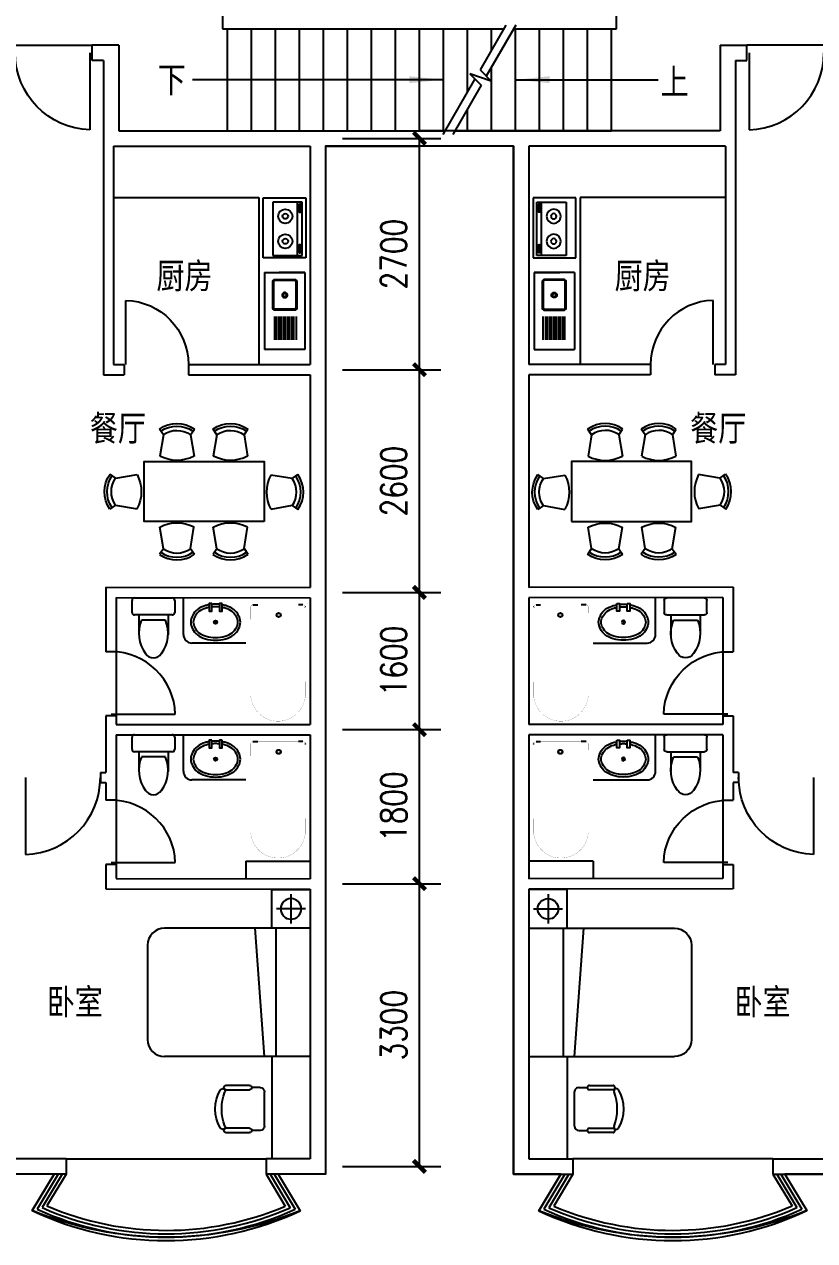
# Model space of a CAD drawing. Header units: millimetres. Extents: x 1064 to 41394, y 719 to 38162.
# Drawn here: x 19189 to 28413, y 14159 to 28357 of the extents above; entities that cross this region are included whole.
import ezdxf

# ---------------------------------------------------------------- set-up
doc = ezdxf.new("R2010")
doc.units = ezdxf.units.MM
doc.linetypes.add('HIDDEN', pattern=[0.375, 0.25, -0.125])
for name, color, linetype in [('GROUND', 2, 'Continuous'), ('JJ', 6, 'Continuous'), ('PUB_DIM', 3, 'Continuous'), ('STAIR', 2, 'Continuous'), ('TEXT', 7, 'Continuous'), ('TOILET', 7, 'Continuous'), ('WALL', 4, 'Continuous'), ('WC', 10, 'Continuous'), ('WINDOW', 5, 'Continuous'), ('轮廓线', 240, 'Continuous')]:
    doc.layers.add(name, color=color, linetype=linetype)
doc.styles.add('-黑体', font='simhei.ttf')
doc.styles.add('DIM_FONT', font='SIMPLEX.shx', dxfattribs={"width": 0.8})
doc.styles.get("Standard").update_dxf_attribs({"font": 'arial.ttf'})
doc.dimstyles.new('DIMN', dxfattribs={"dimtxt": 300, "dimasz": 1, "dimexe": 250, "dimexo": 300, "dimgap": 150, "dimtad": 1, "dimdec": 0, "dimdsep": 46, "dimtxsty": 'DIM_FONT', "dimblk": '_DIMX', "dimblk1": 'ARCHTICK', "dimblk2": 'ARCHTICK', "dimcen": 0.1, "dimclrt": 7, "dimadec": 0, "dimazin": 0, "dimtfac": 1, "dimtdec": 0, "dimtix": 1, "dimtmove": 2, "dimatfit": 3, "dimldrblk": '_DIMX', "dimfxl": 1, "dimtolj": 1, "dimtzin": 0, "dimarcsym": 0})

# ---------------------------------------------------------------- blocks, each defined once
blk = doc.blocks.new('_DIMX')
at = {"const_width": 50}
blk.add_lwpolyline([(-70, -70), (70, 70)], dxfattribs=at)
blk = doc.blocks.new('*D101')
at = {"layer": 'DEFPOINTS', "color": 0, "transparency": 16777216}
for p in [(22601, 27025), (23801, 27025), (22601, 24325)]:
    blk.add_point(p, dxfattribs=at)
at = {"layer": 'PUB_DIM', "color": 0, "lineweight": -2, "transparency": 16777216}
for p, q in [((22901, 27025), (24051, 27025)), ((23801, 24326), (23801, 27024)), ((22901, 24325), (24051, 24325))]:
    blk.add_line(p, q, dxfattribs=at)
for p, rotation in [((23801, 27025), 90), ((23801, 24325), 270)]:
    blk.add_blockref('_DIMX', p, dxfattribs=dict(at, rotation=rotation))
at = {"layer": 'PUB_DIM', "color": 7, "transparency": 16777216, "insert": (23501, 25675), "char_height": 300, "attachment_point": 5, "rotation": 90, "style": 'DIM_FONT'}
blk.add_mtext('\\A1;2700', dxfattribs=at)
blk = doc.blocks.new('_ARCHTICK')
at = {"color": 0, "linetype": 'ByBlock', "const_width": 0.15}
blk.add_lwpolyline([(-0.5, -0.5), (0.5, 0.5)], dxfattribs=at)
blk = doc.blocks.new('M_A2ZXL')
blk.add_line((-0.472, 0), (-0.472, -1))
blk.add_arc((-0.5, 0), 1, 271.6231, 0)
blk = doc.blocks.new('_E8EJY')
at = {"layer": 'WC', "linetype": 'Continuous'}
for p, q in [((-900, 471), (0, 471)), ((-900, 0), (-900, 471)), ((0, 471), (0, 0)), ((-900, 0), (0, 0))]:
    blk.add_line(p, q, dxfattribs=at)
at = {"layer": 'WC', "linetype": 'HIDDEN'}
blk.add_line((-900, 471), (-900, 171), dxfattribs=at)
at = {"layer": 'WC'}
for p, q in [((-808, 353), (-809, 351)), ((-809, 120), (-809, 351)), ((-807, 357), (-808, 353)), ((-804, 361), (-807, 357)), ((-801, 363), (-804, 361)), ((-797, 363), (-801, 363)), ((-797, 363), (-484, 363)), ((-472, 351), (-472, 120)), ((-387, 367), (-114, 367)), ((-387, 339), (-114, 339)), ((-387, 317), (-114, 317)), ((-387, 289), (-114, 289)), ((-387, 267), (-114, 267)), ((-387, 239), (-114, 239)), ((-387, 217), (-114, 217)), ((-387, 189), (-114, 189)), ((-387, 167), (-114, 167)), ((-484, 108), (-797, 108)), ((-387, 139), (-114, 139)), ((-387, 117), (-114, 117))]:
    blk.add_line(p, q, dxfattribs=at)
blk.add_lwpolyline([(-803, 376), (-478, 376), (-460, 357), (-460, 114), (-478, 96), (-803, 96), (-820, 114), (-820, 357)], close=True, dxfattribs=at)
for points in [[(-472, 351), (-473, 355), (-475, 359), (-478, 362), (-482, 363), (-484, 363)], [(-666, 236), (-665, 225), (-659, 216), (-652, 209), (-642, 206), (-632, 206), (-622, 209), (-614, 216), (-609, 225), (-607, 236), (-609, 246), (-614, 255), (-622, 262), (-632, 266), (-642, 266), (-652, 262), (-659, 255), (-665, 246), (-666, 236)], [(-656, 236), (-655, 229), (-651, 223), (-646, 219), (-640, 216), (-633, 216), (-627, 219), (-622, 223), (-619, 229), (-618, 236), (-619, 242), (-622, 248), (-627, 253), (-633, 255), (-640, 255), (-646, 253), (-651, 248), (-655, 242), (-656, 236)], [(-809, 120), (-808, 116), (-806, 112), (-803, 109), (-799, 108), (-797, 108)], [(-484, 108), (-480, 109), (-476, 111), (-474, 114), (-472, 118), (-472, 120)]]:
    blk.add_lwpolyline(points, dxfattribs=at)
at = {"style": 'DIM_FONT', "width": 0.8, "flags": 9}
for tag in ['XSIZE', 'YSIZE']:
    blk.add_attdef(tag, (0, 0), '', height=0.5, dxfattribs=at)
blk = doc.blocks.new('_C18POR')
at = {"layer": 'JJ'}
for p, q in [((0, 0), (0, 1500)), ((0, 1500), (1700, 1500)), ((400, 0), (400, 1500)), ((533, 1500), (644, 0)), ((1900, 200), (1900, 1300)), ((0, 0), (1700, 0))]:
    blk.add_line(p, q, dxfattribs=at)
for centre, start, end in [((1700, 1300), 0, 90), ((1700, 200), 270, 0)]:
    blk.add_arc(centre, 200, start, end, dxfattribs=at)
at = {"style": 'DIM_FONT', "width": 0.8, "flags": 9}
for tag in ['XSIZE', 'YSIZE']:
    blk.add_attdef(tag, (0, 0), '', height=0.5, dxfattribs=at)
blk = doc.blocks.new('_C4CHW')
at = {"layer": 'JJ'}
blk.add_blockref('_C18POR', (0, 0), dxfattribs=at)
at = {"style": 'DIM_FONT', "width": 0.8, "flags": 9}
for tag in ['XSIZE', 'YSIZE']:
    blk.add_attdef(tag, (0, 0), '', height=0.5, dxfattribs=at)
blk = doc.blocks.new('_C4COF')
at = {"layer": 'WALL'}
blk.add_blockref('_C4CHW', (0, 0), dxfattribs=at)
at = {"style": 'DIM_FONT', "width": 0.8, "flags": 9}
for tag in ['XSIZE', 'YSIZE']:
    blk.add_attdef(tag, (0, 0), '', height=0.5, dxfattribs=at)
blk = doc.blocks.new('_E6GUL')
at = {"layer": 'WC'}
for points in [[(-0.75, 2.03, 0.026429), (-1.19, 1.93, 0.082314), (-2.12, 1.48, 0.114383), (-2.69, 0.76, 0.13438), (-2.9, 0, 0.13438), (-2.69, -0.76, 0.114383), (-2.12, -1.48, 0.082314), (-1.19, -1.93, 0.07067), (0, -2.1, 0.07067), (1.19, -1.93, 0.082314), (2.12, -1.48, 0.114383), (2.69, -0.76, 0.13438), (2.9, 0, 0.137198)], [(-0.75, 1.73, 0.023054), (-1.11, 1.64, 0.082314), (-1.95, 1.24, 0.115519), (-2.43, 0.61, 0.13438), (-2.6, 0, 0.13438), (-2.43, -0.61, 0.115519), (-1.95, -1.24, 0.082314), (-1.11, -1.64, 0.07067), (0, -1.8, 0.07067), (1.11, -1.64, 0.082314), (1.95, -1.24, 0.115519), (2.43, -0.61, 0.13438), (2.6, 0, 0.137558)], [(0.45, 2.08, 0.026396), (0, 2.1, 0.026396), (-0.45, 2.08, 0.082314)], [(0.45, 1.77, 0.028399), (0, 1.8, 0.028399), (-0.45, 1.77, 0.082314)], [(2.9, 0, 0.13438), (2.69, 0.76, 0.114383), (2.12, 1.48, 0.082314), (1.19, 1.93, 0.026429), (0.75, 2.03, 0.027051)], [(2.6, 0, 0.13438), (2.43, 0.61, 0.115519), (1.95, 1.24, 0.082314), (1.11, 1.64, 0.023054), (0.75, 1.73, 0.029229)]]:
    blk.add_lwpolyline(points, format="xyb", dxfattribs=at)
for points in [[(-0.45, 2.2), (-0.75, 2.2), (-0.75, 1.3), (-0.45, 1.3)], [(0.75, 2.2), (0.45, 2.2), (0.45, 1.3), (0.75, 1.3)]]:
    blk.add_lwpolyline(points, close=True, dxfattribs=at)
for radius in [0.2, 0.1]:
    blk.add_circle((0, 0), radius, dxfattribs=at)
at = {"style": 'DIM_FONT', "width": 0.8, "flags": 9}
for tag in ['YSIZE', 'XSIZE']:
    blk.add_attdef(tag, (0, 0), '', height=0.5, dxfattribs=at)
blk = doc.blocks.new('M_C32CXI')
for p, q in [((-188, 275), (87, 275)), ((87, 225), (-188, 225)), ((212, 250), (112, 250)), ((262, 200), (262, -200)), ((-188, -225), (87, -225)), ((87, -275), (-188, -275)), ((212, -250), (112, -250))]:
    blk.add_line(p, q)
for centre, radius, start, end in [((111, 0), 426, 148.1092, 211.8908), ((-227, 210), 28.1, 338.7607, 148.1092), ((314, 0), 552, 158.7607, 201.2393), ((-188, 250), 25, 90, 270), ((87, 250), 25, 270, 90), ((212, 200), 50, 0, 90), ((-227, -210), 28.1, 211.8908, 21.2393), ((-188, -250), 25, 90, 270), ((87, -250), 25, 270, 90), ((212, -200), 50, 270, 0)]:
    blk.add_arc(centre, radius, start, end)
at = {"width": 0.8, "flags": 9}
for tag in ['XSIZE', 'YSIZE']:
    blk.add_attdef(tag, (0, 0), '', height=0.5, dxfattribs=at)
blk = doc.blocks.new('M_E24TTP')
at = {"layer": 'TOILET', "color": 7}
for p, q in [((-170, 200), (-170, 430)), ((170, 200), (170, 430)), ((-250, 30), (-250, 170)), ((-220, 200), (220, 200)), ((-140, 260), (140, 260)), ((250, 170), (250, 30)), ((220, 0), (-220, 0))]:
    blk.add_line(p, q, dxfattribs=at)
for centre, radius, start, end in [((227, 413), 398, 143.3619, 202.5495), ((0, 590), 110, 33.4509, 146.5491), ((-227, 413), 398, 337.4505, 36.6381), ((-220, 170), 30, 90, 180), ((220, 170), 30, 0, 90), ((-220, 30), 30, 180, 270), ((220, 30), 30, 270, 0)]:
    blk.add_arc(centre, radius, start, end, dxfattribs=at)
at = {"style": 'DIM_FONT', "width": 0.8, "flags": 9}
for tag in ['XSIZE', 'YSIZE']:
    blk.add_attdef(tag, (0, 0), '', height=0.5, dxfattribs=at)
blk = doc.blocks.new('_C2GBH')
at = {"layer": 'JJ'}
for p, q in [((-225, -55), (-225, -395)), ((-395, -225), (-55, -225))]:
    blk.add_line(p, q, dxfattribs=at)
blk.add_lwpolyline([(-450, 0), (-450, -450), (0, -450), (0, 0)], close=True, dxfattribs=at)
blk.add_circle((-225, -225), 120, dxfattribs=at)
at = {"style": 'DIM_FONT', "width": 0.8, "flags": 9}
for tag in ['XSIZE', 'YSIZE']:
    blk.add_attdef(tag, (0, 0), '', height=0.5, dxfattribs=at)
blk = doc.blocks.new('_E9EKO')
at = {"layer": 'WC', "linetype": 'Continuous'}
for p, q in [((-700, 0), (-700, 500)), ((-700, 500), (0, 500)), ((0, 500), (0, 0)), ((0, 0), (-700, 0))]:
    blk.add_line(p, q, dxfattribs=at)
at = {"layer": 'WC'}
for p, q in [((-673, 387), (-673, 44)), ((-51, 387), (-673, 387)), ((-51, 44), (-51, 387)), ((-673, 100), (-51, 100)), ((-673, 44), (-51, 44)), ((-641, 78), (-641, 66)), ((-630, 68), (-630, 52)), ((-566, 68), (-630, 68)), ((-630, 52), (-566, 52)), ((-566, 52), (-566, 68)), ((-549, 77), (-549, 66)), ((-168, 78), (-168, 66)), ((-157, 68), (-157, 52)), ((-93, 68), (-157, 68)), ((-157, 52), (-93, 52)), ((-93, 52), (-93, 68)), ((-76, 77), (-76, 66))]:
    blk.add_line(p, q, dxfattribs=at)
for points in [[(-549, 77, 0.259034), (-551, 80, 0.076276), (-563, 85, 0.036515), (-576, 88, 0.026615), (-595, 89, 0.026615), (-614, 88, 0.036515), (-627, 85, 0.076276), (-639, 80, 0.259034), (-641, 77, 0.078462), (-641, 76, 0.056762)], [(-549, 66, 0.259034), (-551, 70, 0.076276), (-563, 75, 0.036515), (-576, 77, 0.026615), (-595, 78, 0.026615), (-614, 77, 0.036515), (-627, 75, 0.076276), (-639, 70, 0.259034), (-641, 66, 0.259034), (-639, 63, 0.056762), (-630, 59, 0.036515)], [(-566, 57, 0.008736), (-563, 58, 0.076276), (-551, 63, 0.259034), (-549, 66, 0.259034)], [(-76, 77, 0.259034), (-78, 80, 0.076276), (-90, 85, 0.036515), (-103, 88, 0.026615), (-122, 89, 0.026615), (-141, 88, 0.036515), (-154, 85, 0.076276), (-166, 80, 0.259034), (-168, 77, 0.078462), (-168, 76, 0.056762)], [(-76, 66, 0.259034), (-78, 70, 0.076276), (-90, 75, 0.036515), (-103, 77, 0.026615), (-122, 78, 0.026615), (-141, 77, 0.036515), (-154, 75, 0.076276), (-166, 70, 0.259034), (-168, 66, 0.259034), (-166, 63, 0.056762), (-157, 59, 0.036515)], [(-93, 57, 0.008736), (-90, 58, 0.076276), (-78, 63, 0.259034), (-76, 66, 0.259034)]]:
    blk.add_lwpolyline(points, format="xyb", dxfattribs=at)
at = {"layer": 'WC', "linetype": 'Continuous'}
for centre, radius in [((-508, 241), 82.5), ((-216, 241), 82.5), ((-508, 241), 31.6), ((-216, 241), 31.6)]:
    blk.add_circle(centre, radius, dxfattribs=at)
at = {"style": 'DIM_FONT', "width": 0.8, "flags": 9}
for tag in ['XSIZE', 'YSIZE']:
    blk.add_attdef(tag, (0, 0), '', height=0.5, dxfattribs=at)
blk = doc.blocks.new('_ARROW')
blk.add_solid([(0, 0), (-1, 0.1), (-1, -0.1)])
blk = doc.blocks.new('_C12HYY')
at = {"layer": 'JJ'}
for p, q in [((-121, 174), (-185, 221)), ((-121, 174), (130, 212)), ((-126, -142), (-193, -187)), ((-126, -142), (123, -188))]:
    blk.add_line(p, q, dxfattribs=at)
for centre, radius, start, end in [((102, 12), 356, 143.9219, 214.0241), ((102, 12), 326, 143.9219, 214.0241), ((102, 12), 276, 143.9219, 214.0241), ((-249, 18), 425, 330.9005, 27.0455)]:
    blk.add_arc(centre, radius, start, end, dxfattribs=at)
at = {"style": 'DIM_FONT', "width": 0.8, "flags": 9}
for tag in ['XSIZE', 'YSIZE']:
    blk.add_attdef(tag, (-24, 18), '', height=0.5, rotation=356.9059, dxfattribs=at)
for tag in ['XSIZE', 'YSIZE']:
    blk.add_attdef(tag, (0, 0), '', height=0.5, dxfattribs=at)
blk = doc.blocks.new('_C11DKQ')
at = {"layer": 'JJ'}
for p, q in [((-1166, 312), (-1212, 377)), ((-1166, 312), (-1207, 62)), ((-849, 313), (-804, 379)), ((-849, 313), (-807, 63)), ((-541, 312), (-587, 377)), ((-541, 312), (-582, 62)), ((-224, 313), (-179, 379)), ((-224, 313), (-182, 63)), ((332, -194), (82, -153)), ((332, -194), (397, -148)), ((333, -511), (83, -553)), ((333, -511), (399, -556))]:
    blk.add_line(p, q, dxfattribs=at)
blk.add_lwpolyline([(-1400, -700), (0, -700), (0, 0), (-1400, 0)], close=True, dxfattribs=at)
for centre, radius, start, end in [((-1007, 87), 356, 55.1246, 125.2269), ((-382, 87), 356, 55.1246, 125.2269), ((-1007, 87), 326, 55.1246, 125.2269), ((-1007, 87), 276, 55.1246, 125.2269), ((-382, 87), 326, 55.1246, 125.2269), ((-382, 87), 276, 55.1246, 125.2269), ((-1008, 438), 425, 242.1033, 298.2483), ((-383, 438), 425, 242.1033, 298.2483), ((458, -352), 425, 152.1033, 208.2483), ((107, -353), 276, 325.1246, 35.2269), ((107, -353), 326, 325.1246, 35.2269), ((107, -353), 356, 325.1246, 35.2269)]:
    blk.add_arc(centre, radius, start, end, dxfattribs=at)
at = {"layer": 'JJ', "xscale": -1}
for p, rotation in [((-1604, -344), 178.7972248939161), ((-1021, -894), 268.7972248939161), ((-396, -894), 268.7972248939161)]:
    blk.add_blockref('_C12HYY', p, dxfattribs=dict(at, rotation=rotation))
at = {"style": 'DIM_FONT', "width": 0.8, "flags": 9}
for tag in ['XSIZE', 'YSIZE']:
    blk.add_attdef(tag, (0, 0), '', height=0.5, dxfattribs=at)

msp = doc.modelspace()

# ---------------------------------------------------------------- linework, layer by layer
at = {"layer": 'GROUND'}
for p, q in [((19080.3, 28115.1), (19980.3, 28115.1)), ((28521.5, 28115.1), (27621.5, 28115.1)), ((20260.9, 21034.2), (20260.9, 20284.2)), ((27340.9, 21034.2), (27340.9, 20284.2)), ((20260.9, 19300.6), (20260.9, 18550.6)), ((27340.9, 19300.6), (27340.9, 18550.6))]:
    msp.add_line(p, q, dxfattribs=at)
at = {"layer": 'JJ'}
for p, q in [((20230.9, 26335.1), (21925.7, 26335.1)), ((21925.7, 26335.1), (21925.7, 24385.1)), ((25676.1, 26335.1), (25676.1, 24385.1)), ((27370.9, 26335.1), (25676.1, 26335.1)), ((21045.1, 21235.1), (21045.1, 21662.5)), ((21855.6, 21582.7), (21912.3, 21582.7)), ((21861.6, 21582.7), (21872.7, 21582.7)), ((22438.7, 21582.4), (22389.3, 21582.4)), ((22525.7, 21662.5), (22525.7, 20185.1)), ((25076.1, 21662.5), (25076.1, 20185.1)), ((25163.1, 21582.4), (25212.5, 21582.4)), ((25746.2, 21582.7), (25689.5, 21582.7)), ((25740.2, 21582.7), (25729.1, 21582.7)), ((26556.7, 21235.1), (26556.7, 21662.5)), ((21775.7, 21135.1), (21145.1, 21135.1)), ((25826.1, 21135.1), (26456.7, 21135.1)), ((21045.1, 19637.8), (21045.1, 20065.1)), ((22525.7, 20065.1), (22525.7, 18587.8)), ((25076.1, 20065.1), (25076.1, 18587.8)), ((26556.7, 19637.8), (26556.7, 20065.1)), ((21855.6, 19985.3), (21912.3, 19985.3)), ((21861.6, 19985.3), (21872.7, 19985.3)), ((22438.7, 19985.1), (22389.3, 19985.1)), ((25163.1, 19985.1), (25212.5, 19985.1)), ((25746.2, 19985.3), (25689.5, 19985.3)), ((25740.2, 19985.3), (25729.1, 19985.3)), ((21775.7, 19537.8), (21145.1, 19537.8)), ((25826.1, 19537.8), (26456.7, 19537.8)), ((21775.7, 18587.8), (21775.5, 18383.3)), ((21775.7, 18587.8), (22525.7, 18587.8)), ((25826.1, 18587.8), (25076.1, 18587.8)), ((25826.1, 18587.8), (25826.3, 18383.3)), ((22075.7, 16307), (22075.7, 15115.1)), ((25526.1, 16307), (25526.1, 15115.1))]:
    msp.add_line(p, q, dxfattribs=at)
at = {"layer": 'JJ', "const_width": 1.5}
for points in [[(21775.7, 20185.1), (21775.7, 21662.5)], [(21775.7, 21662.5), (22525.7, 21662.5)], [(21865.5, 21582.5), (22432.1, 21582.5)], [(22438.7, 21582.4), (22430.3, 21582.4)], [(22525.7, 21662.5), (22525.7, 20185.1)], [(25076.1, 21662.5), (25076.1, 20185.1)], [(25826.1, 21662.5), (25076.1, 21662.5)], [(25163.1, 21582.4), (25171.5, 21582.4)], [(25736.3, 21582.5), (25169.7, 21582.5)], [(25826.1, 20185.1), (25826.1, 21662.5)], [(21831.6, 21520.3), (21831.6, 21552.7)], [(25770.2, 21520.3), (25770.2, 21552.7)], [(21775.7, 18587.8), (21775.7, 20065.1)], [(21775.7, 20065.1), (22525.7, 20065.1)], [(22525.7, 20065.1), (22525.7, 18587.8)], [(25826.1, 20065.1), (25076.1, 20065.1)], [(25076.1, 20065.1), (25076.1, 18587.8)], [(25826.1, 18587.8), (25826.1, 20065.1)], [(21831.6, 19923), (21831.6, 19955.3)], [(21865.5, 19985.1), (22432.1, 19985.1)], [(22438.7, 19985.1), (22430.3, 19985.1)], [(25163.1, 19985.1), (25171.5, 19985.1)], [(25736.3, 19985.1), (25169.7, 19985.1)], [(25770.2, 19923), (25770.2, 19955.3)]]:
    msp.add_lwpolyline(points, dxfattribs=at)
for points in [[(21861.6, 21582.7, 0.4142136), (21831.6, 21552.7, 0.4142136)], [(21865.5, 21582.5, 0.0417843), (21860.6, 21582, 0.4126147)], [(22468.7, 21552.4, 0.4142136), (22438.7, 21582.4, 0.4142136)], [(25133.1, 21552.4, -0.4142136), (25163.1, 21582.4, -0.4142136)], [(25736.3, 21582.5, -0.0417843), (25741.2, 21582, -0.4126147)], [(25740.2, 21582.7, -0.4142136), (25770.2, 21552.7, -0.4142136)], [(21831.5, 20513.2, 0.9306876), (22468.8, 20524.9, 0.9306876)], [(25770.3, 20513.2, -0.9306876), (25133, 20524.9, -0.9306876)], [(21861.6, 19985.3, 0.4142136), (21831.6, 19955.3, 0.4142136)], [(21865.5, 19985.1, 0.0417843), (21860.6, 19984.7, 0.4126147)], [(22468.7, 19955.1, 0.4142136), (22438.7, 19985.1, 0.4142136)], [(25133.1, 19955.1, -0.4142136), (25163.1, 19985.1, -0.4142136)], [(25736.3, 19985.1, -0.0417843), (25741.2, 19984.7, -0.4126147)], [(25740.2, 19985.3, -0.4142136), (25770.2, 19955.3, -0.4142136)], [(21831.5, 18915.9, 0.9306876), (22468.8, 18927.5, 0.9306876)], [(25770.3, 18915.9, -0.9306876), (25133, 18927.5, -0.9306876)]]:
    msp.add_lwpolyline(points, format="xyb", dxfattribs=at)
at = {"layer": 'JJ', "const_width": 1.5, "flags": 128}
for points in [[(21831.5, 20513.2), (21831.6, 21520.3)], [(22469.9, 20513.2), (22468.2, 21557.7)], [(25131.9, 20513.2), (25133.6, 21557.7)], [(25770.3, 20513.2), (25770.2, 21520.3)], [(21831.5, 18915.9), (21831.6, 19923)], [(22469.9, 18915.9), (22468.2, 19960.4)], [(25131.9, 18915.9), (25133.6, 19960.4)], [(25770.3, 18915.9), (25770.2, 19923)]]:
    msp.add_lwpolyline(points, dxfattribs=at)
at = {"layer": 'JJ'}
for centre, radius in [((22156.9, 21462.5), 25), ((22156.9, 21462.5), 23), ((25444.9, 21462.5), 25), ((25444.9, 21462.5), 23), ((22156.9, 19865.1), 25), ((22156.9, 19865.1), 23), ((25444.9, 19865.1), 25), ((25444.9, 19865.1), 23)]:
    msp.add_circle(centre, radius, dxfattribs=at)
for centre, radius, start, end in [((22438.7, 21552.4), 30, 0, 10.17596), ((25163.1, 21552.4), 30, 169.82404, 180), ((21145.1, 21235.1), 100, 180, 270), ((26456.7, 21235.1), 100, 270, 0), ((22438.7, 19955.1), 30, 0, 10.17596), ((25163.1, 19955.1), 30, 169.82404, 180), ((21145.1, 19637.8), 100, 180, 270), ((26456.7, 19637.8), 100, 270, 0)]:
    msp.add_arc(centre, radius, start, end, dxfattribs=at)
at = {"layer": 'PUB_DIM'}
for points in [[(24080.9, 27710.1), (21150.8, 27710.1)], [(24920.9, 27710.1), (26585.5, 27710.1)]]:
    msp.add_lwpolyline(points, dxfattribs=at)
at = {"layer": 'STAIR'}
for p, q in [((21500.9, 28575.1), (21500.9, 28305.1)), ((26100.9, 28305.1), (26100.9, 28575.1)), ((21500.9, 28305.1), (24784.9, 28305.1)), ((21560.9, 27115.1), (21560.9, 28305.1)), ((21840.9, 27115.1), (21840.9, 28305.1)), ((22120.9, 27115.1), (22120.9, 28305.1)), ((22400.9, 27115.1), (22400.9, 28305.1)), ((22680.9, 27115.1), (22680.9, 28305.1)), ((22960.9, 27115.1), (22960.9, 28305.1)), ((23240.9, 27115.1), (23240.9, 28305.1)), ((23520.9, 27115.1), (23520.9, 28305.1)), ((23800.9, 27115.1), (23800.9, 28305.1)), ((24080.9, 27115.1), (24080.9, 28305.1)), ((24360.9, 27570.7), (24360.9, 28305.1)), ((24809.9, 28348.4), (24507.8, 27825.1)), ((24925.4, 28348.4), (24580.5, 27751)), ((24640.9, 28055.7), (24640.9, 28305.1)), ((24900.4, 28305.1), (26100.9, 28305.1)), ((24920.9, 27115.1), (24920.9, 28305.1)), ((25200.9, 27115.1), (25200.9, 28305.1)), ((25480.9, 27115.1), (25480.9, 28305.1)), ((25760.9, 27115.1), (25760.9, 28305.1)), ((26040.9, 27115.1), (26040.9, 28305.1)), ((24640.9, 27115.1), (24640.9, 27855.7)), ((24446.7, 27719.2), (24072.9, 27071.8)), ((24638.6, 27691.8), (24388.5, 27778.5)), ((24388.5, 27778.5), (24519.4, 27645.2)), ((24507.8, 27825.1), (24638.6, 27691.8)), ((24519.4, 27645.2), (24188.3, 27071.8)), ((24360.9, 27115.1), (24360.9, 27370.7)), ((21560.9, 27115.1), (24097.9, 27115.1)), ((24213.3, 27115.1), (26040.9, 27115.1))]:
    msp.add_line(p, q, dxfattribs=at)
at = {"layer": 'WALL'}
for p, q in [((20290.9, 28115.1), (19980.3, 28115.1)), ((19980.3, 27935.1), (19980.3, 28115.1)), ((20290.9, 28115.1), (20290.9, 27115.1)), ((27310.9, 28115.1), (27621.5, 28115.1)), ((27310.9, 28115.1), (27310.9, 27115.1)), ((27621.5, 27935.1), (27621.5, 28115.1)), ((20110.9, 27935.1), (19980.3, 27935.1)), ((20110.9, 27935.1), (20110.9, 26935.1)), ((27490.9, 27935.1), (27621.5, 27935.1)), ((27490.9, 27935.1), (27490.9, 26935.1)), ((20290.9, 27115.1), (23800.9, 27115.1)), ((27310.9, 27115.1), (23800.9, 27115.1)), ((20110.9, 26935.1), (20110.9, 24265.1)), ((20230.9, 26935.1), (20230.9, 24385.1)), ((20230.9, 26935.1), (22525.7, 26935.1)), ((22525.7, 26935.1), (22525.7, 24385.1)), ((22705.7, 26935.1), (22705.7, 14935.1)), ((22705.7, 26935.1), (23800.9, 26935.1)), ((24896.1, 26935.1), (23800.9, 26935.1)), ((24896.1, 26935.1), (24896.1, 14935.1)), ((25076.1, 26935.1), (25076.1, 24385.1)), ((27370.9, 26935.1), (25076.1, 26935.1)), ((27370.9, 26935.1), (27370.9, 24385.1)), ((27490.9, 26935.1), (27490.9, 24265.1)), ((20230.9, 24385.1), (20353.7, 24385.1)), ((20353.7, 24385.1), (20353.7, 24385.1)), ((20353.7, 24385.1), (20353.7, 24265.1)), ((21103.7, 24385.1), (22525.7, 24385.1)), ((21103.7, 24385.1), (21103.7, 24385.1)), ((21103.7, 24385.1), (21103.7, 24265.1)), ((26498.1, 24385.1), (25076.1, 24385.1)), ((26498.1, 24385.1), (26498.1, 24265.1)), ((26498.1, 24385.1), (26498.1, 24385.1)), ((27248.1, 24385.1), (27248.1, 24265.1)), ((27248.1, 24385.1), (27248.1, 24385.1)), ((27370.9, 24385.1), (27248.1, 24385.1)), ((20110.9, 24265.1), (20353.7, 24265.1)), ((21103.7, 24265.1), (22525.7, 24265.1)), ((22525.7, 24265.1), (22525.7, 21782.5)), ((26498.1, 24265.1), (25076.1, 24265.1)), ((25076.1, 24265.1), (25076.1, 21782.5)), ((27490.9, 24265.1), (27248.1, 24265.1)), ((20140.9, 21785.2), (22525.7, 21782.5)), ((20140.9, 21785.2), (20140.9, 21034.2)), ((27460.9, 21785.2), (25076.1, 21782.5)), ((27460.9, 21785.2), (27460.9, 21034.2)), ((20260.9, 21665), (22525.7, 21662.5)), ((20260.9, 21665), (20260.9, 21034.2)), ((27340.9, 21665), (25076.1, 21662.5)), ((27340.9, 21665), (27340.9, 21034.2)), ((20260.9, 21034.2), (20140.9, 21034.2)), ((27340.9, 21034.2), (27460.9, 21034.2)), ((20140.9, 20284.2), (20140.9, 19625.8)), ((20260.9, 20284.2), (20140.9, 20284.2)), ((20260.9, 20284.2), (20260.9, 20185.1)), ((20260.9, 20185.1), (22525.7, 20185.1)), ((27340.9, 20185.1), (25076.1, 20185.1)), ((27340.9, 20284.2), (27340.9, 20185.1)), ((27340.9, 20284.2), (27460.9, 20284.2)), ((27460.9, 20284.2), (27460.9, 19625.8)), ((20260.9, 20065.1), (22525.7, 20065.1)), ((20260.9, 20065.1), (20260.9, 19300.6)), ((22525.7, 20065.1), (22525.7, 18382.5)), ((27340.9, 20065.1), (25076.1, 20065.1)), ((25076.1, 20065.1), (25076.1, 18382.5)), ((27340.9, 20065.1), (27340.9, 19300.6)), ((20076, 19625.8), (20140.9, 19625.8)), ((20076, 19625.8), (20076, 19505.8)), ((27525.8, 19625.8), (27460.9, 19625.8)), ((27525.8, 19625.8), (27525.8, 19505.8)), ((20076, 19505.8), (20140.9, 19505.8)), ((20140.9, 19505.8), (20140.9, 19300.6)), ((27525.8, 19505.8), (27460.9, 19505.8)), ((27460.9, 19505.8), (27460.9, 19300.6)), ((20260.9, 19300.6), (20140.9, 19300.6)), ((27340.9, 19300.6), (27460.9, 19300.6)), ((20140.9, 18550.6), (20140.9, 18265.2)), ((20260.9, 18550.6), (20140.9, 18550.6)), ((20260.9, 18550.6), (20260.9, 18385)), ((27340.9, 18550.6), (27460.9, 18550.6)), ((27340.9, 18550.6), (27340.9, 18385)), ((27460.9, 18550.6), (27460.9, 18265.2)), ((20260.9, 18385), (22525.7, 18382.5)), ((27340.9, 18385), (25076.1, 18382.5)), ((20140.9, 18265.2), (22525.7, 18262.5)), ((22525.7, 18262.5), (22525.7, 15115.1)), ((27460.9, 18265.2), (25076.1, 18262.5)), ((25076.1, 18262.5), (25076.1, 15115.1)), ((19676.9, 15115.1), (18490.9, 15115.1)), ((19676.9, 15115.1), (19676.9, 14935.1)), ((22525.7, 15115.1), (22009.9, 15115.1)), ((22009.9, 15115.1), (22009.9, 14935.1)), ((25076.1, 15115.1), (25591.9, 15115.1)), ((25591.9, 15115.1), (25591.9, 14935.1)), ((27924.9, 15115.1), (29110.9, 15115.1)), ((27924.9, 15115.1), (27924.9, 14935.1)), ((19676.9, 14935.1), (18310.9, 14935.1)), ((22705.7, 14935.1), (22009.9, 14935.1)), ((24896.1, 14935.1), (25591.9, 14935.1)), ((27924.9, 14935.1), (29290.9, 14935.1))]:
    msp.add_line(p, q, dxfattribs=at)
at = {"layer": 'WINDOW'}
for p, q in [((19676.9, 15115.1), (22009.9, 15115.1)), ((27924.9, 15115.1), (25591.9, 15115.1)), ((19536.6, 14935.1), (19280.2, 14510)), ((19583.3, 14935.1), (19337.5, 14527.5)), ((19630, 14935.1), (19395.1, 14545.5)), ((19676.7, 14935.1), (19452.9, 14564)), ((22009.9, 14935.1), (22234.4, 14562.7)), ((22056.6, 14935.1), (22292.3, 14544.3)), ((22103.3, 14935.1), (22349.9, 14526.3)), ((22150, 14935.1), (22407.2, 14508.7)), ((25451.8, 14935.1), (25194.6, 14508.7)), ((25498.5, 14935.1), (25251.9, 14526.3)), ((25545.2, 14935.1), (25309.5, 14544.3)), ((25591.9, 14935.1), (25367.4, 14562.7)), ((27925.1, 14935.1), (28148.9, 14564)), ((27971.8, 14935.1), (28206.7, 14545.5)), ((28018.5, 14935.1), (28264.3, 14527.5)), ((28065.2, 14935.1), (28321.5, 14510))]:
    msp.add_line(p, q, dxfattribs=at)
for centre, radius, start, end in [((20845.1, 17824.9), 3665.6, 244.72939, 295.22273), ((20845.1, 17824.9), 3625.6, 245.42973, 294.5218), ((20845.1, 17824.9), 3585.6, 246.14675, 293.80416), ((20845.1, 17824.9), 3545.6, 246.88087, 293.0694), ((26756.7, 17824.9), 3665.6, 244.77727, 295.27061), ((26756.7, 17824.9), 3625.6, 245.4782, 294.57027), ((26756.7, 17824.9), 3585.6, 246.19584, 293.85325), ((26756.7, 17824.9), 3545.6, 246.9306, 293.11913)]:
    msp.add_arc(centre, radius, start, end, dxfattribs=at)
at = {"layer": '轮廓线'}
msp.add_lwpolyline([(29290.9, 14935.1), (28065.2, 14935.1), (28321.5, 14510, -0.1983675), (25194.6, 14508.7), (25451.8, 14935.1), (24896.1, 14935.1), (24896.1, 26935.1), (23800.9, 26935.1), (22705.7, 26935.1), (22705.7, 14935.1), (22150, 14935.1), (22407.2, 14508.7, -0.1983675), (19280.2, 14510), (19536.6, 14935.1), (18310.9, 14935.1)], format="xyb", dxfattribs=at)

# ---------------------------------------------------------------- block references
at = {"layer": 'JJ'}
for name, p, rotation in [('_E9EKO', (22475.7, 26332.3), 90.00000000013641), ('_E8EJY', (21992.7, 24559.8), 269.9999999998635), ('_C11DKQ', (26975.8, 23254.1), 359.9999999998635), ('M_E24TTP', (20695.7, 21662.5), 180), ('M_E24TTP', (20695.7, 20065.1), 180), ('_C2GBH', (25526.1, 18257), 359.9999999998635), ('_C4COF', (22525.7, 17807), 180.0000000001364), ('M_C32CXI', (25871.3, 15696.1), 180)]:
    msp.add_blockref(name, p, dxfattribs=dict(at, rotation=rotation))
at = {"layer": 'JJ', "xscale": -1}
for name, p, rotation in [('_E9EKO', (25126.1, 26332.3), 269.9999999998636), ('_E8EJY', (25609.1, 24559.8), 90.00000000013654), ('M_E24TTP', (26906.1, 21662.5), 180), ('M_E24TTP', (26906.1, 20065.1), 180), ('_C4COF', (25076.1, 17807), 179.9999999998636), ('M_C32CXI', (21730.5, 15696.1), 180)]:
    msp.add_blockref(name, p, dxfattribs=dict(at, rotation=rotation))
for name, p in [('_C11DKQ', (20587.2, 23254.1)), ('_C2GBH', (22075.7, 18257))]:
    msp.add_blockref(name, p, dxfattribs=at)
at = {"layer": 'PUB_DIM', "xscale": 400, "yscale": 400, "zscale": 400}
msp.add_blockref('_ARROW', (24080.9, 27710.1), dxfattribs=at)
at = {"layer": 'PUB_DIM', "xscale": 400, "yscale": 400, "zscale": 400, "rotation": 180}
msp.add_blockref('_ARROW', (24920.9, 27710.1), dxfattribs=at)
at = {"layer": 'WC', "xscale": 100, "yscale": 100, "zscale": 100, "rotation": 359.9999999998636}
for p in [(21421, 21378.2), (21421, 19780.8)]:
    msp.add_blockref('_E6GUL', p, dxfattribs=at)
at = {"layer": 'WC', "xscale": -100, "yscale": 100, "zscale": 100}
for p in [(26180.8, 21378.2), (26180.8, 19780.8)]:
    msp.add_blockref('_E6GUL', p, dxfattribs=at)
at = {"layer": 'WINDOW'}
for p, xscale, yscale, zscale, rotation in [((19530.3, 28025.1), 900, -900, 900, 180), ((28071.5, 28025.1), -900, -900, 900, 180), ((20728.7, 24385.1), -750, 750, 750, 180), ((26873.1, 24385.1), 750, 750, 750, 180), ((20200.9, 20659.2), 750, 750, 750, 90), ((27400.9, 20659.2), -750, 750, 750, 270), ((19626, 19565.8), -900, -900, 900, 180), ((27975.8, 19565.8), 900, -900, 900, 180), ((20200.9, 18925.6), -750, -750, 750, 270), ((27400.9, 18925.6), 750, -750, 750, 90)]:
    msp.add_blockref('M_A2ZXL', p, dxfattribs=dict(at, xscale=xscale, yscale=yscale, zscale=zscale, rotation=rotation))

# ---------------------------------------------------------------- texts
at = {"layer": 'TEXT', "style": '-黑体', "width": 0.8}
for s, p in [('下', (20745.4, 27561.8)), ('上', (26615.2, 27536.1)), ('厨房', (20730.2, 25271.7)), ('厨房', (26078.6, 25271.7)), ('餐厅', (19953.3, 23493.1)), ('卧室', (19450.7, 16798))]:
    msp.add_text(s, height=300, dxfattribs=at).set_placement(p)
for s, p in [('餐厅', (26960.1, 23493.1)), ('卧室', (27477.6, 16798))]:
    msp.add_text(s, height=300, rotation=360, dxfattribs=at).set_placement(p)

# ---------------------------------------------------------------- dimensions: what is measured, and where the dimension line sits
at = {"layer": 'PUB_DIM'}
dim = msp.add_linear_dim(base=(23800.9, 27025.1), p1=(22600.9, 24325.1), p2=(22600.9, 27025.1), angle=90, dimstyle='DIMN', dxfattribs=at)
dim.commit()
dim.dimension.update_dxf_attribs({"geometry": '*D101', "text_midpoint": (23500.9, 25675.1)})
for base, p1, p2 in [((23800.9, 24325.1), (22600.9, 21725.1), (22600.9, 24325.1)), ((23800.9, 21725.1), (22600.9, 20125.1), (22600.9, 21725.1)), ((23800.9, 20125.1), (22600.9, 18325.1), (22600.9, 20125.1)), ((23800.9, 18325.1), (22600.9, 15025.1), (22600.9, 18325.1))]:
    msp.add_linear_dim(base=base, p1=p1, p2=p2, angle=90, dimstyle='DIMN', dxfattribs=at).render()

doc.saveas('drawing.dxf')
